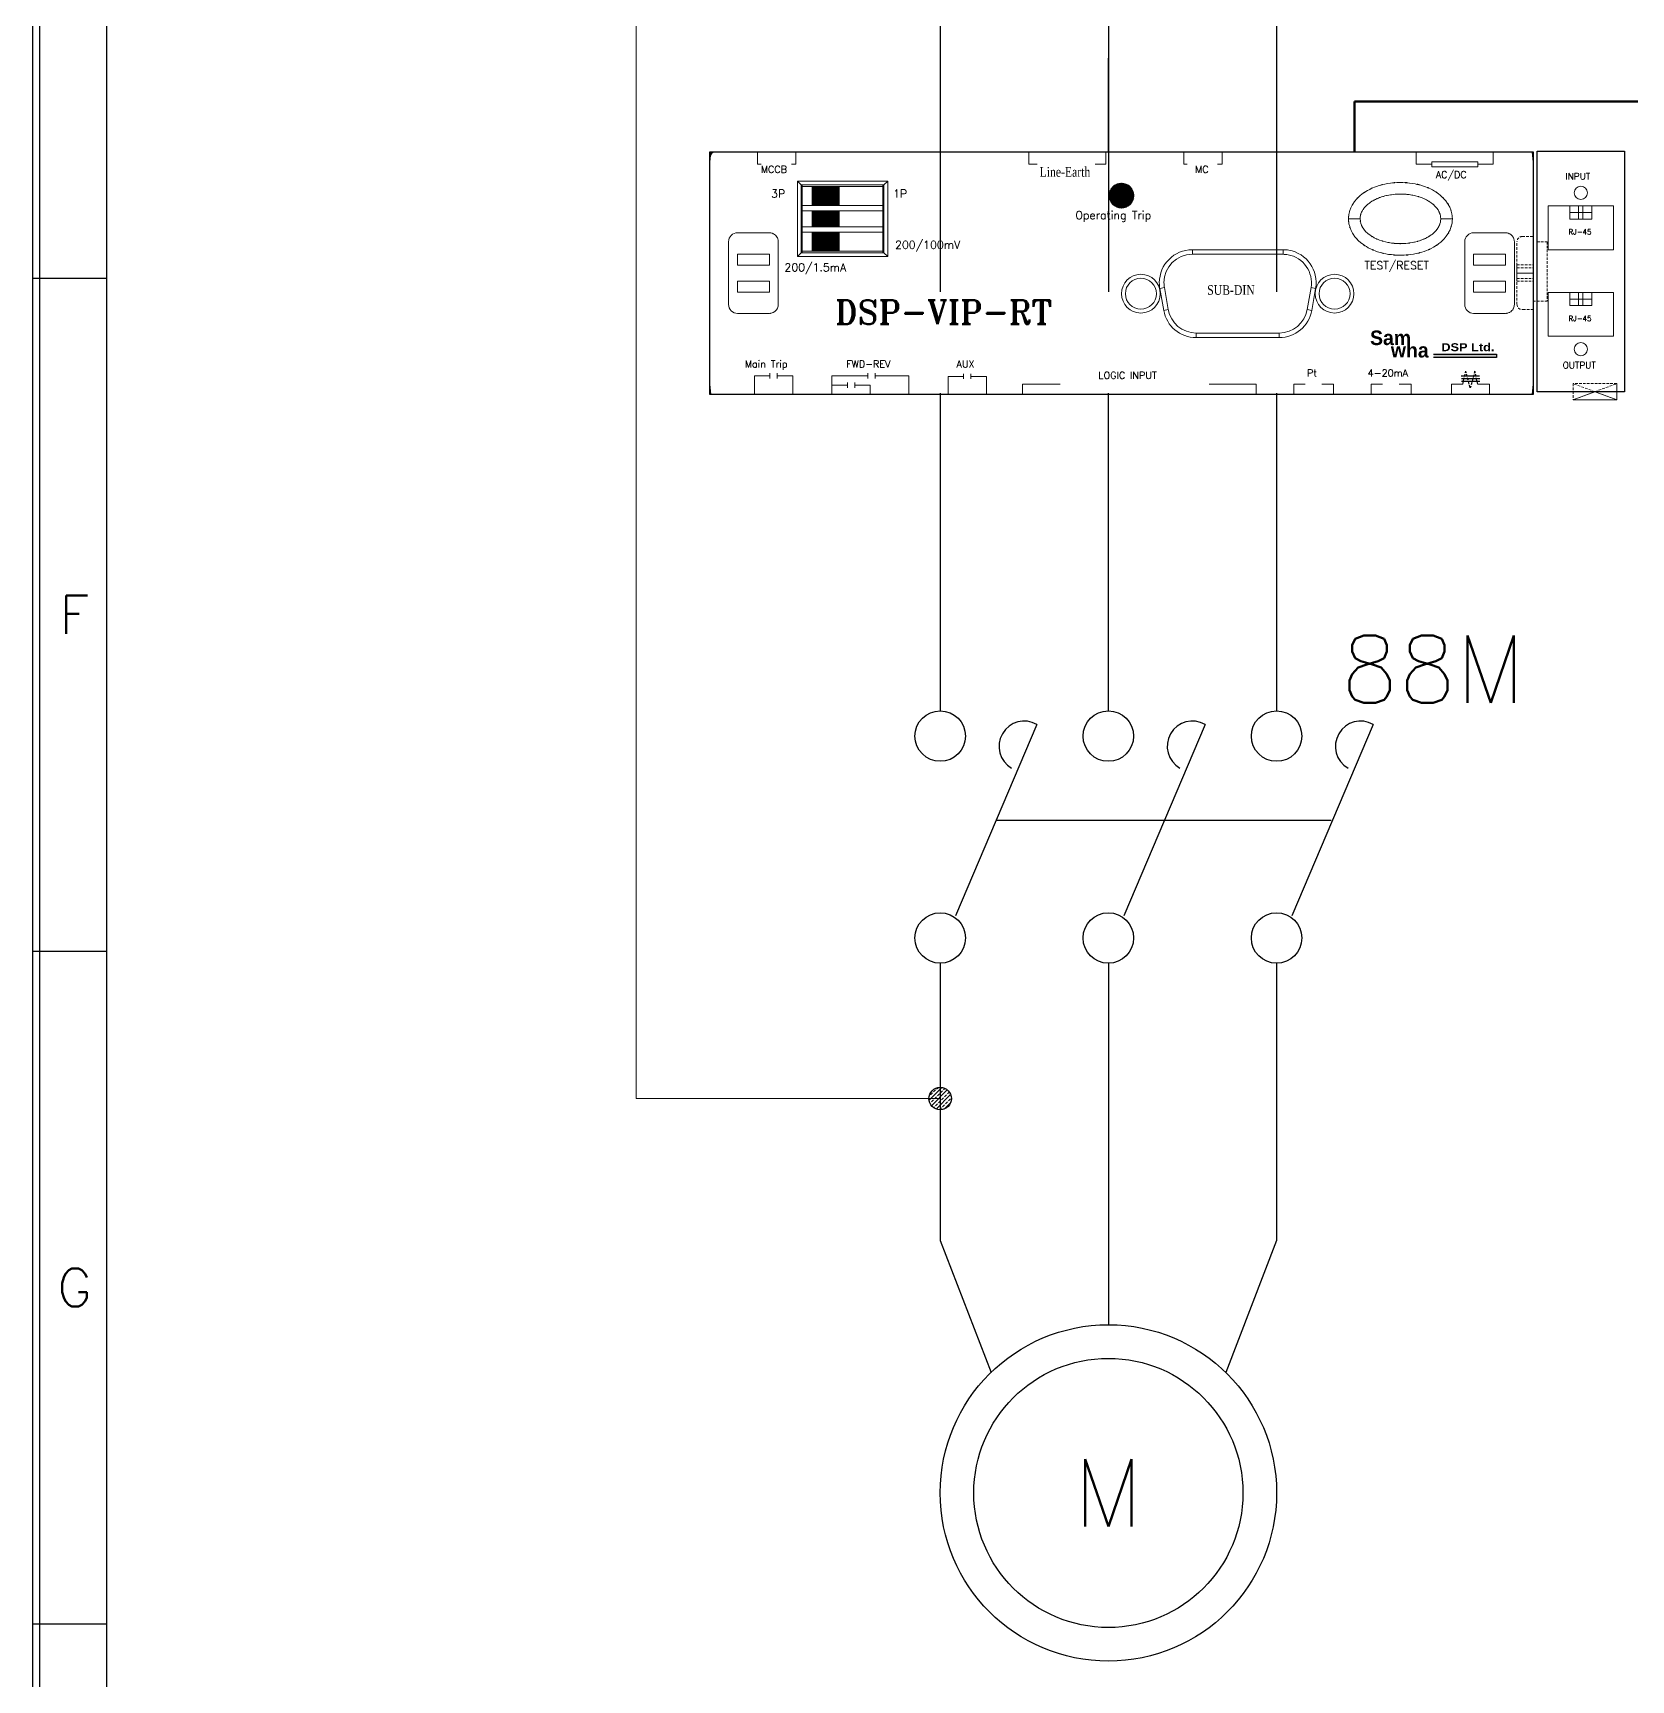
# Model space of a CAD drawing. Header units: millimetres. Extents: x 107 to 2900, y 85 to 3996.
# Drawn here: x 115.3 to 269.3, y 833.8 to 992.4 of the extents above; entities that cross this region are included whole.
import ezdxf
from ezdxf.enums import TextEntityAlignment as Align
from ezdxf.lldxf.tags import DXFTag

# ---------------------------------------------------------------- set-up
doc = ezdxf.new("R2010")
doc.units = ezdxf.units.MM
doc.linetypes.add('DASHED2', pattern=[0.375, 0.25, -0.125])
for name, color, linetype in [('1', 1, 'CENTER'), ('20', 2, 'Continuous'), ('30', 3, 'Continuous'), ('70', 7, 'Continuous')]:
    doc.layers.add(name, color=color, linetype=linetype)
doc.styles.add('SIMPLEX', font='SIMPLEX')
doc.styles.add('SS', font='batang.ttc', dxfattribs={"width": 0.8})
doc.styles.get("Standard").update_dxf_attribs({"font": 'BareunDotumPro1.ttf'})
doc.styles.add('STYLE2', font='romant.shx')
tags = doc.linetypes.add('CENTER', pattern=[2, 1.25, -0.25, 0.25, -0.25]).pattern_tags.tags
tags[10:11] = [DXFTag(74, 4), DXFTag(75, 0), DXFTag(340, '0'), DXFTag(46, 1.0), DXFTag(50, 0.0), DXFTag(44, 0.0), DXFTag(45, 0.0)]
tags[8:9] = [DXFTag(74, 4), DXFTag(75, 0), DXFTag(340, '0'), DXFTag(46, 1.0), DXFTag(50, 0.0), DXFTag(44, 0.0), DXFTag(45, 0.0)]
tags[6:7] = [DXFTag(74, 4), DXFTag(75, 0), DXFTag(340, '0'), DXFTag(46, 1.0), DXFTag(50, 0.0), DXFTag(44, 0.0), DXFTag(45, 0.0)]
tags[4:5] = [DXFTag(74, 4), DXFTag(75, 0), DXFTag(340, '0'), DXFTag(46, 1.0), DXFTag(50, 0.0), DXFTag(44, 0.0), DXFTag(45, 0.0)]

msp = doc.modelspace()

# ---------------------------------------------------------------- hatches: boundary and pattern name
msp.add_hatch(color=5).paths.add_polyline_path([(250.26, 961.157), (250.26, 961.502), (256.328, 961.502), (256.328, 961.157)])
at = {"layer": '70', "lineweight": 15}
h = msp.add_hatch(dxfattribs=at)
h.set_pattern_fill('ANSI31', color=256, scale=0.5184, style=0)
h.set_pattern_definition([(45, (-1444.08801, 7360.978496), (-0.0458205194, 0.0458205194), [])])
h.paths.add_polyline_path([(193, 977.626), (190.408, 977.626), (190.408, 975.812), (193, 975.812)])
h.paths.add_polyline_path([(193, 975.294), (190.408, 975.294), (190.408, 973.74), (193, 973.74)])
h.paths.add_polyline_path([(193, 973.222), (190.408, 973.222), (190.408, 971.408), (193, 971.408)])
at = {"layer": '70', "lineweight": 20}
h = msp.add_hatch(dxfattribs=at)
h.set_pattern_fill('ANSI31', color=3, scale=0.5184, style=0)
h.set_pattern_definition([(45, (-2516.396155, 13782.938364), (-0.04582051942, 0.04582051942), [])])
h.paths.add_polyline_path([(219.002, 976.756, 1), (221.391, 976.756, 1)])
at = {"layer": '70'}
h = msp.add_hatch(dxfattribs=at)
h.set_pattern_fill('ANSI33', color=256, scale=2.16, style=0)
h.set_pattern_definition([(45, (1943.2782, 301.2746), (-0.38183766, 0.38183766), []), (45, (1943.66, 301.2746), (-0.38183766, 0.38183766), [0.27, -0.135])])
h.paths.add_polyline_path([(202.733, 890.876, 0.4142136), (201.653, 889.796, 0.4142136), (202.733, 888.716)])
h.paths.add_polyline_path([(202.733, 890.876), (202.733, 889.796), (203.813, 889.796, 0.4142136)])
h.paths.add_polyline_path([(203.813, 889.796), (202.733, 889.796), (202.733, 888.716, 0.4142136)])

# ---------------------------------------------------------------- linework, layer by layer
at = {"color": 0, "lineweight": 30}
for p, q in [((202.733, 1002.899), (202.733, 967.492)), ((218.933, 1002.899), (218.933, 967.492)), ((235.133, 1002.899), (235.133, 967.492)), ((202.733, 989.992), (202.733, 980.936)), ((218.933, 980.936), (218.933, 989.992)), ((235.133, 989.992), (235.133, 980.936)), ((202.733, 957.745), (202.733, 927.138)), ((218.933, 927.138), (218.933, 957.745)), ((235.133, 957.745), (235.133, 927.138)), ((202.733, 902.838), (202.733, 876.123)), ((218.933, 902.838), (218.933, 868.023)), ((235.133, 902.838), (235.133, 876.123)), ((202.733, 876.123), (207.634, 863.432)), ((235.133, 876.123), (230.232, 863.432))]:
    msp.add_line(p, q, dxfattribs=at)
at = {"color": 7, "lineweight": 30}
for p, q in [((259.864, 980.936), (180.529, 980.936)), ((180.529, 980.936), (180.529, 957.649)), ((259.864, 957.649), (259.864, 980.936)), ((180.529, 957.649), (259.864, 957.649))]:
    msp.add_line(p, q, dxfattribs=at)
at = {"color": 7, "lineweight": 15}
for p, q in [((188.981, 970.878), (188.981, 978.155)), ((188.981, 978.155), (197.676, 978.155)), ((189.354, 977.782), (188.981, 978.155)), ((189.354, 971.252), (189.354, 977.782)), ((189.354, 977.782), (197.303, 977.782)), ((189.354, 977.626), (197.303, 977.626)), ((189.432, 971.252), (189.432, 977.782)), ((193, 975.812), (193, 977.626)), ((197.225, 977.782), (197.225, 971.252)), ((197.303, 977.782), (197.676, 978.155)), ((197.303, 977.782), (197.303, 971.252)), ((197.676, 978.155), (197.676, 970.878)), ((189.432, 975.812), (197.225, 975.812)), ((189.432, 975.294), (197.225, 975.294)), ((193, 973.74), (193, 975.294)), ((242.064, 974.517), (243.184, 974.517)), ((252.065, 974.517), (250.945, 974.517)), ((183.214, 973.176), (186.278, 973.176)), ((197.303, 973.74), (189.432, 973.74)), ((197.303, 973.222), (189.432, 973.222)), ((193, 971.408), (193, 973.222)), ((182.356, 966.268), (182.356, 972.317)), ((187.136, 972.317), (187.136, 966.268)), ((189.354, 971.252), (188.981, 970.878)), ((197.676, 970.878), (188.981, 970.878)), ((197.225, 971.408), (189.354, 971.408)), ((197.303, 971.252), (189.354, 971.252)), ((197.303, 971.252), (197.676, 970.878)), ((227.021, 971.549), (235.761, 971.549)), ((227.021, 971.549), (227.021, 971.102)), ((227.021, 971.102), (235.761, 971.102)), ((235.761, 971.549), (235.761, 971.102)), ((223.89, 967.818), (224.331, 967.896)), ((224.262, 965.704), (223.89, 967.818)), ((224.704, 965.782), (224.331, 967.896)), ((238.451, 967.896), (238.079, 965.782)), ((238.893, 967.818), (238.451, 967.896)), ((238.893, 967.818), (238.52, 965.704)), ((186.278, 965.41), (183.214, 965.41)), ((224.262, 965.704), (224.704, 965.782)), ((238.52, 965.704), (238.079, 965.782)), ((235.389, 963.525), (227.393, 963.525)), ((227.393, 963.077), (227.393, 963.525)), ((235.389, 963.077), (227.393, 963.077)), ((235.389, 963.077), (235.389, 963.525))]:
    msp.add_line(p, q, dxfattribs=at)
at = {"color": 7, "lineweight": 0}
for p, q in [((254.116, 973.176), (257.18, 973.176)), ((183.214, 971.102), (186.278, 971.102)), ((253.258, 966.268), (253.258, 972.317)), ((254.116, 971.102), (257.18, 971.102)), ((258.038, 972.317), (258.038, 966.268)), ((183.214, 970.065), (186.278, 970.065)), ((254.116, 970.065), (257.18, 970.065)), ((183.214, 968.51), (186.278, 968.51)), ((254.116, 968.51), (257.18, 968.51)), ((183.214, 967.473), (186.278, 967.473)), ((254.116, 967.473), (257.18, 967.473)), ((257.18, 965.41), (254.116, 965.41))]:
    msp.add_line(p, q, dxfattribs=at)
at = {"color": 5}
for p, q in [((250.26, 961.502), (256.328, 961.502)), ((256.328, 961.502), (256.328, 961.157)), ((256.328, 961.157), (250.26, 961.157))]:
    msp.add_line(p, q, dxfattribs=at)
at = {"color": 7, "linetype": 'DASHED2'}
for p, q in [((253.072, 958.597), (253.349, 959.851)), ((253.789, 958.25), (253.349, 959.851)), ((254.23, 959.851), (253.789, 958.25)), ((254.507, 958.597), (254.23, 959.851))]:
    msp.add_line(p, q, dxfattribs=at)
at = {"color": 7}
for p, q in [((253.807, 959.359), (252.926, 959.359)), ((253.814, 959.107), (252.933, 959.107)), ((253.839, 958.857), (252.958, 958.857)), ((254.687, 959.359), (253.807, 959.359)), ((254.695, 959.107), (253.814, 959.107)), ((254.72, 958.857), (253.839, 958.857))]:
    msp.add_line(p, q, dxfattribs=at)
at = {"color": 0, "linetype": 'Continuous'}
msp.add_line((208.13, 916.611), (240.394, 916.611), dxfattribs=at)
at = {"color": 1, "lineweight": 15}
msp.add_line((202.733, 889.796), (173.457, 889.796), dxfattribs=at)
at = {"color": 3, "lineweight": 15}
msp.add_circle((220.197, 976.756), 1.194, dxfattribs=at)
at = {"color": 7, "lineweight": 15}
for centre, radius in [((222.062, 967.313), 1.866), ((240.721, 967.313), 1.866), ((222.062, 967.313), 1.493), ((240.721, 967.313), 1.492)]:
    msp.add_circle(centre, radius, dxfattribs=at)
at = {"color": 0, "lineweight": 30}
for radius in [16.2, 12.96]:
    msp.add_circle((218.933, 851.823), radius, dxfattribs=at)
at = {"color": 7, "lineweight": 30}
msp.add_arc((181.047, 980.417), 0.518, 90, 180, dxfattribs=at)
at = {"color": 7, "lineweight": 15}
for points in [[(180.653, 980.936), (180.606, 980.518), (180.565, 980.101), (180.529, 979.682)], [(259.864, 979.682), (259.828, 980.101), (259.787, 980.518), (259.741, 980.936)], [(183.214, 973.176), (182.74, 973.176), (182.356, 972.791), (182.356, 972.317)], [(182.356, 966.268), (182.356, 965.794), (182.74, 965.41), (183.214, 965.41)], [(224.262, 965.704), (224.53, 964.185), (225.85, 963.077), (227.393, 963.077)], [(224.704, 965.782), (224.933, 964.476), (226.068, 963.525), (227.393, 963.525)], [(235.389, 963.525), (236.714, 963.525), (237.849, 964.476), (238.079, 965.782)], [(235.389, 963.077), (236.932, 963.077), (238.252, 964.185), (238.52, 965.704)], [(180.529, 958.903), (180.565, 958.485), (180.606, 958.067), (180.653, 957.649)], [(259.741, 957.649), (259.787, 958.067), (259.828, 958.485), (259.864, 958.903)]]:
    msp.add_open_spline(points, degree=3, dxfattribs=at)
for points, knots in [([(259.745, 980.936), (259.745, 980.933), (259.743, 980.931), (259.741, 980.931), (259.738, 980.931), (259.736, 980.933), (259.736, 980.936), (259.736, 980.938), (259.738, 980.941), (259.741, 980.941), (259.743, 980.941), (259.745, 980.938), (259.745, 980.936)], [0, 0, 0, 0, 1, 1, 1, 2, 2, 2, 3, 3, 3, 4, 4, 4, 4]), ([(242.064, 974.517), (242.101, 975.154), (242.032, 974.306), (242.099, 974.941), (242.345, 975.901), (241.973, 974.633), (242.284, 975.575), (242.795, 976.523), (242.074, 975.282), (242.645, 976.195), (243.426, 977.076), (242.35, 975.935), (243.183, 976.765), (244.227, 977.533), (242.808, 976.549), (243.893, 977.258), (245.189, 977.876), (243.442, 977.094), (244.767, 977.649), (246.311, 978.085), (244.239, 977.55), (245.802, 977.916), (247.6, 978.12), (245.198, 977.903), (247.003, 978.024), (248.833, 977.931), (246.398, 978.112), (248.221, 977.934), (249.809, 977.588), (247.704, 978.097), (249.275, 977.679), (250.623, 977.139), (248.844, 977.902), (250.164, 977.297), (251.274, 976.598), (249.821, 977.57), (250.891, 976.812), (251.748, 975.989), (250.64, 977.12), (251.445, 976.246), (252.039, 975.338), (251.288, 976.574), (251.821, 975.628), (252.151, 974.692), (251.753, 975.954), (252.02, 974.998), (252.105, 974.277), (252.017, 975.24), (252.065, 974.517)], [0, 0, 0, 0, 1, 1, 1, 2, 2, 2, 3, 3, 3, 4, 4, 4, 5, 5, 5, 6, 6, 6, 7, 7, 7, 8, 8, 8, 9, 9, 9, 10, 10, 10, 11, 11, 11, 12, 12, 12, 13, 13, 13, 14, 14, 14, 15, 15, 15, 16, 16, 16, 16]), ([(243.184, 974.517), (243.192, 974.742), (243.177, 974.443), (243.191, 974.667), (243.225, 974.907), (243.175, 974.587), (243.216, 974.826), (243.279, 975.08), (243.19, 974.743), (243.261, 974.994), (243.357, 975.254), (243.223, 974.91), (243.328, 975.166), (243.457, 975.425), (243.279, 975.083), (243.416, 975.337), (243.578, 975.591), (243.357, 975.255), (243.527, 975.505), (243.722, 975.753), (243.458, 975.425), (243.659, 975.668), (243.887, 975.909), (243.579, 975.592), (243.812, 975.827), (244.074, 976.059), (243.722, 975.754), (243.989, 975.98), (244.285, 976.201), (243.888, 975.91), (244.187, 976.125), (244.52, 976.337), (244.074, 976.059), (244.41, 976.264), (244.783, 976.465), (244.284, 976.202), (244.66, 976.396), (245.073, 976.582), (244.52, 976.339), (244.937, 976.517), (245.389, 976.686), (244.784, 976.467), (245.239, 976.627), (245.738, 976.776), (245.072, 976.584), (245.573, 976.724), (246.129, 976.85), (245.386, 976.688), (245.945, 976.805), (246.569, 976.903), (245.735, 976.78), (246.361, 976.866), (247.063, 976.926), (246.126, 976.856), (246.829, 976.901), (247.607, 976.907), (246.57, 976.911), (247.347, 976.899), (248.199, 976.833), (247.064, 976.935), (247.914, 976.848), (248.806, 976.692), (247.62, 976.917), (248.507, 976.735), (249.366, 976.489), (248.227, 976.836), (249.077, 976.562), (249.843, 976.239), (248.829, 976.688), (249.584, 976.338), (250.25, 975.946), (249.372, 976.486), (250.023, 976.068), (250.588, 975.608), (249.85, 976.24), (250.392, 975.752), (250.847, 975.211), (250.262, 975.95), (250.685, 975.383), (250.999, 974.76), (250.611, 975.605), (250.879, 974.961), (251.005, 974.299), (250.873, 975.186), (250.945, 974.517)], [0, 0, 0, 0, 1, 1, 1, 2, 2, 2, 3, 3, 3, 4, 4, 4, 5, 5, 5, 6, 6, 6, 7, 7, 7, 8, 8, 8, 9, 9, 9, 10, 10, 10, 11, 11, 11, 12, 12, 12, 13, 13, 13, 14, 14, 14, 15, 15, 15, 16, 16, 16, 17, 17, 17, 18, 18, 18, 19, 19, 19, 20, 20, 20, 21, 21, 21, 22, 22, 22, 23, 23, 23, 24, 24, 24, 25, 25, 25, 26, 26, 26, 27, 27, 27, 28, 28, 28, 28]), ([(252.065, 974.517), (252.027, 973.88), (252.097, 974.727), (252.031, 974.093), (251.783, 973.133), (252.155, 974.4), (251.844, 973.459), (251.335, 972.511), (252.056, 973.751), (251.484, 972.838), (250.703, 971.958), (251.779, 973.099), (250.945, 972.268), (249.901, 971.501), (251.321, 972.485), (250.236, 971.776), (248.94, 971.157), (250.687, 971.94), (249.362, 971.385), (247.818, 970.948), (249.889, 971.483), (248.326, 971.117), (246.528, 970.914), (248.931, 971.13), (247.125, 971.009), (245.295, 971.103), (247.73, 970.922), (245.907, 971.1), (244.319, 971.447), (246.425, 970.937), (244.855, 971.355), (243.505, 971.895), (245.285, 971.131), (243.965, 971.737), (242.855, 972.435), (244.308, 971.465), (243.238, 972.222), (242.38, 973.045), (243.489, 971.914), (242.683, 972.787), (242.09, 973.696), (242.841, 972.46), (242.308, 973.405), (241.977, 974.341), (242.376, 973.08), (242.108, 974.036), (242.023, 974.756), (242.112, 973.794), (242.064, 974.517)], [0, 0, 0, 0, 1, 1, 1, 2, 2, 2, 3, 3, 3, 4, 4, 4, 5, 5, 5, 6, 6, 6, 7, 7, 7, 8, 8, 8, 9, 9, 9, 10, 10, 10, 11, 11, 11, 12, 12, 12, 13, 13, 13, 14, 14, 14, 15, 15, 15, 16, 16, 16, 16]), ([(250.945, 974.517), (250.937, 974.293), (250.952, 974.591), (250.938, 974.368), (250.905, 974.127), (250.954, 974.447), (250.914, 974.208), (250.849, 973.954), (250.939, 974.291), (250.868, 974.04), (250.772, 973.781), (250.906, 974.124), (250.801, 973.868), (250.672, 973.61), (250.849, 973.951), (250.713, 973.697), (250.55, 973.443), (250.771, 973.778), (250.602, 973.53), (250.407, 973.282), (250.671, 973.608), (250.47, 973.366), (250.242, 973.125), (250.55, 973.442), (250.316, 973.207), (250.054, 972.975), (250.406, 973.28), (250.14, 973.055), (249.844, 972.833), (250.242, 973.124), (249.941, 972.909), (249.61, 972.697), (250.055, 972.975), (249.718, 972.77), (249.347, 972.569), (249.845, 972.832), (249.469, 972.638), (249.056, 972.452), (249.61, 972.695), (249.193, 972.516), (248.74, 972.347), (249.345, 972.567), (248.889, 972.407), (248.391, 972.258), (249.058, 972.45), (248.556, 972.31), (248, 972.183), (248.743, 972.346), (248.185, 972.23), (247.56, 972.131), (248.394, 972.254), (247.768, 972.168), (247.067, 972.108), (248.003, 972.178), (247.3, 972.133), (246.523, 972.127), (247.56, 972.123), (246.781, 972.135), (245.93, 972.201), (247.064, 972.098), (246.214, 972.186), (245.323, 972.341), (246.509, 972.117), (245.622, 972.298), (244.764, 972.545), (245.902, 972.198), (245.053, 972.472), (244.285, 972.795), (245.301, 972.346), (244.545, 972.696), (243.879, 973.087), (244.756, 972.548), (244.106, 972.965), (243.542, 973.426), (244.28, 972.794), (243.737, 973.282), (243.281, 973.822), (243.867, 973.084), (243.445, 973.651), (243.13, 974.273), (243.518, 973.429), (243.25, 974.073), (243.123, 974.735), (243.256, 973.847), (243.184, 974.517)], [0, 0, 0, 0, 1, 1, 1, 2, 2, 2, 3, 3, 3, 4, 4, 4, 5, 5, 5, 6, 6, 6, 7, 7, 7, 8, 8, 8, 9, 9, 9, 10, 10, 10, 11, 11, 11, 12, 12, 12, 13, 13, 13, 14, 14, 14, 15, 15, 15, 16, 16, 16, 17, 17, 17, 18, 18, 18, 19, 19, 19, 20, 20, 20, 21, 21, 21, 22, 22, 22, 23, 23, 23, 24, 24, 24, 25, 25, 25, 26, 26, 26, 27, 27, 27, 28, 28, 28, 28]), ([(187.136, 972.317), (187.09, 972.718), (187.174, 972.187), (187.094, 972.583), (186.927, 972.95), (187.17, 972.471), (186.972, 972.822), (186.7, 973.119), (187.079, 972.739), (186.782, 973.012), (186.431, 973.21), (186.91, 972.966), (186.543, 973.134), (186.147, 973.213), (186.678, 973.13), (186.278, 973.176)], [0, 0, 0, 0, 1, 1, 1, 2, 2, 2, 3, 3, 3, 4, 4, 4, 5, 5, 5, 5]), ([(227.021, 971.549), (225.265, 971.549), (223.841, 970.126), (223.841, 968.37), (223.841, 968.185), (223.857, 968), (223.89, 967.818)], [0, 0, 0, 0, 1, 1, 1, 2, 2, 2, 2]), ([(227.021, 971.102), (225.512, 971.102), (224.289, 969.879), (224.289, 968.37), (224.289, 968.211), (224.303, 968.052), (224.331, 967.896)], [0, 0, 0, 0, 1, 1, 1, 2, 2, 2, 2]), ([(238.893, 967.818), (239.197, 969.547), (238.043, 971.196), (236.313, 971.501), (236.131, 971.533), (235.946, 971.549), (235.761, 971.549)], [0, 0, 0, 0, 1, 1, 1, 2, 2, 2, 2]), ([(238.451, 967.896), (238.714, 969.381), (237.721, 970.798), (236.236, 971.06), (236.079, 971.088), (235.921, 971.102), (235.761, 971.102)], [0, 0, 0, 0, 1, 1, 1, 2, 2, 2, 2]), ([(186.278, 965.41), (186.678, 965.456), (186.147, 965.372), (186.543, 965.452), (186.91, 965.619), (186.431, 965.376), (186.782, 965.574), (187.079, 965.846), (186.7, 965.467), (186.972, 965.763), (187.17, 966.115), (186.927, 965.636), (187.094, 966.003), (187.174, 966.398), (187.09, 965.868), (187.136, 966.268)], [0, 0, 0, 0, 1, 1, 1, 2, 2, 2, 3, 3, 3, 4, 4, 4, 5, 5, 5, 5]), ([(180.534, 959.777), (180.534, 959.774), (180.532, 959.773), (180.529, 959.773), (180.526, 959.773), (180.524, 959.774), (180.524, 959.777), (180.524, 959.779), (180.526, 959.782), (180.529, 959.782), (180.532, 959.782), (180.534, 959.779), (180.534, 959.777)], [0, 0, 0, 0, 1, 1, 1, 2, 2, 2, 3, 3, 3, 4, 4, 4, 4]), ([(259.869, 959.777), (259.869, 959.774), (259.867, 959.773), (259.864, 959.773), (259.862, 959.773), (259.859, 959.774), (259.859, 959.777), (259.859, 959.779), (259.862, 959.782), (259.864, 959.782), (259.867, 959.782), (259.869, 959.779), (259.869, 959.777)], [0, 0, 0, 0, 1, 1, 1, 2, 2, 2, 3, 3, 3, 4, 4, 4, 4]), ([(259.745, 957.649), (259.745, 957.647), (259.743, 957.645), (259.741, 957.645), (259.738, 957.645), (259.736, 957.647), (259.736, 957.649), (259.736, 957.652), (259.738, 957.654), (259.741, 957.654), (259.743, 957.654), (259.745, 957.652), (259.745, 957.649)], [0, 0, 0, 0, 1, 1, 1, 2, 2, 2, 3, 3, 3, 4, 4, 4, 4])]:
    msp.add_open_spline(points, degree=3, knots=knots, dxfattribs=at)
at = {"color": 7, "lineweight": 0}
for points in [[(254.116, 973.176), (253.642, 973.176), (253.258, 972.791), (253.258, 972.317)], [(253.258, 966.268), (253.258, 965.794), (253.642, 965.41), (254.116, 965.41)]]:
    msp.add_open_spline(points, degree=3, dxfattribs=at)
for points in [[(258.038, 972.317), (257.992, 972.718), (258.076, 972.187), (257.996, 972.583), (257.829, 972.95), (258.072, 972.471), (257.874, 972.822), (257.601, 973.119), (257.981, 972.739), (257.684, 973.012), (257.333, 973.21), (257.812, 972.966), (257.445, 973.134), (257.049, 973.213), (257.58, 973.13), (257.18, 973.176)], [(257.18, 965.41), (257.58, 965.456), (257.049, 965.372), (257.445, 965.452), (257.812, 965.619), (257.333, 965.376), (257.684, 965.574), (257.981, 965.846), (257.601, 965.467), (257.874, 965.763), (258.072, 966.115), (257.829, 965.636), (257.996, 966.003), (258.076, 966.398), (257.992, 965.868), (258.038, 966.268)]]:
    msp.add_open_spline(points, degree=3, knots=[0, 0, 0, 0, 1, 1, 1, 2, 2, 2, 3, 3, 3, 4, 4, 4, 5, 5, 5, 5], dxfattribs=at)
at = {"layer": '1', "color": 0}
for p, q in [((212.048, 925.828), (204.211, 907.394)), ((228.248, 925.828), (220.411, 907.394)), ((244.448, 925.828), (236.611, 907.394))]:
    msp.add_line(p, q, dxfattribs=at)
for centre in [(202.733, 924.708), (218.933, 924.708), (235.133, 924.708), (202.733, 905.268), (218.933, 905.268), (235.133, 905.268)]:
    msp.add_circle(centre, 2.43, dxfattribs=at)
for centre in [(210.833, 923.723), (227.033, 923.723), (243.233, 923.723)]:
    msp.add_arc(centre, 2.43, 60, 240, dxfattribs=at)
at = {"layer": '20', "color": 7}
msp.add_line((122.478, 770.083), (122.478, 1285.675), dxfattribs=at)
at = {"layer": '30', "color": 7}
for p, q in [((115.35, 968.803), (122.478, 968.803)), ((115.35, 904.003), (122.478, 904.003)), ((115.35, 839.203), (122.478, 839.203))]:
    msp.add_line(p, q, dxfattribs=at)
at = {"layer": '70', "color": 1, "lineweight": 15}
msp.add_line((173.457, 889.796), (173.454, 1143.054), dxfattribs=at)
at = {"layer": '70', "color": 1, "linetype": 'ByBlock', "lineweight": 50}
for q in [(304.905, 985.81), (242.634, 980.936)]:
    msp.add_line((242.634, 985.81), q, dxfattribs=at)
at = {"layer": '70', "lineweight": 15}
for p, q in [((185.151, 979.778), (185.151, 980.936)), ((188.835, 979.778), (188.835, 980.936)), ((211.27, 979.778), (211.27, 980.936)), ((218.686, 979.778), (218.686, 980.936)), ((226.199, 979.778), (226.199, 980.936)), ((229.884, 979.778), (229.884, 980.936)), ((248.59, 979.778), (248.59, 980.936)), ((256.007, 979.778), (256.007, 980.936)), ((185.481, 979.778), (185.151, 979.778)), ((188.406, 979.778), (188.835, 979.778)), ((212.063, 979.778), (211.27, 979.778)), ((217.66, 979.778), (218.686, 979.778)), ((226.529, 979.778), (226.199, 979.778)), ((229.455, 979.778), (229.884, 979.778)), ((250.083, 979.778), (248.59, 979.778)), ((250.083, 980.023), (254.514, 980.023)), ((250.083, 979.517), (250.083, 980.023)), ((254.514, 979.517), (250.083, 979.517)), ((254.514, 979.517), (254.514, 980.023)), ((254.514, 979.778), (256.007, 979.778)), ((260.225, 972.307), (260.225, 966.579)), ((260.225, 968.811), (260.225, 970.075)), ((186.333, 959.665), (186.333, 959.159)), ((187.032, 959.665), (187.032, 959.159)), ((195.758, 959.665), (195.758, 959.159)), ((196.457, 959.665), (196.457, 959.159)), ((184.84, 959.404), (184.84, 957.649)), ((186.333, 959.404), (184.84, 959.404)), ((187.032, 959.404), (188.525, 959.404)), ((188.525, 959.404), (188.525, 957.649)), ((195.758, 959.404), (192.306, 959.404)), ((192.306, 959.404), (192.306, 957.649)), ((193.799, 958.501), (192.306, 958.501)), ((193.799, 958.762), (193.799, 958.256)), ((194.498, 958.762), (194.498, 958.256)), ((194.498, 958.501), (195.991, 958.501)), ((195.991, 958.501), (195.991, 957.649)), ((196.457, 959.404), (199.722, 959.404)), ((199.722, 959.404), (199.722, 957.649)), ((203.501, 959.343), (203.501, 957.649)), ((204.994, 959.343), (203.501, 959.343)), ((204.994, 959.604), (204.994, 959.098)), ((205.693, 959.604), (205.693, 959.098)), ((205.693, 959.343), (207.186, 959.343)), ((207.187, 959.343), (207.187, 957.649)), ((210.662, 958.597), (210.662, 957.649)), ((214.29, 958.597), (210.662, 958.597)), ((233.167, 958.597), (228.636, 958.597)), ((233.167, 958.597), (233.167, 957.649)), ((237.884, 958.597), (236.783, 958.597)), ((236.783, 958.597), (236.783, 957.649)), ((239.479, 958.597), (240.629, 958.597)), ((240.629, 958.597), (240.629, 957.649)), ((245.348, 958.597), (244.246, 958.597)), ((244.246, 958.597), (244.246, 957.649)), ((246.943, 958.597), (248.092, 958.597)), ((248.092, 958.597), (248.092, 957.649)), ((253.072, 958.597), (251.971, 958.597)), ((251.971, 958.597), (251.971, 957.649)), ((254.507, 958.597), (255.656, 958.597)), ((255.656, 958.597), (255.656, 957.649))]:
    msp.add_line(p, q, dxfattribs=at)
at = {"layer": '70', "lineweight": 30}
for p, q in [((260.225, 957.86), (260.225, 981.026)), ((260.225, 981.026), (268.649, 981.026)), ((268.649, 981.026), (268.649, 957.86)), ((268.649, 957.86), (260.225, 957.86))]:
    msp.add_line(p, q, dxfattribs=at)
at = {"layer": '70', "lineweight": 13}
for p, q in [((190.408, 977.626), (190.408, 975.812)), ((190.408, 975.294), (190.408, 973.74)), ((190.408, 973.222), (190.408, 971.408)), ((183.214, 971.102), (183.214, 970.065)), ((186.278, 971.102), (186.278, 970.065)), ((254.116, 971.102), (254.116, 970.065)), ((257.18, 971.102), (257.18, 970.065)), ((183.214, 968.51), (183.214, 967.473)), ((186.278, 968.51), (186.278, 967.473)), ((254.116, 968.51), (254.116, 967.473)), ((257.18, 968.51), (257.18, 967.473)), ((267.904, 957.096), (267.904, 958.652)), ((265.76, 957.86), (263.692, 957.096)), ((263.692, 957.096), (267.904, 957.096)), ((263.692, 957.096), (267.904, 957.096)), ((267.904, 957.096), (265.835, 957.86))]:
    msp.add_line(p, q, dxfattribs=at)
at = {"layer": '70', "color": 4, "lineweight": 15}
for p, q in [((261.278, 975.761), (267.596, 975.761)), ((261.278, 971.549), (261.278, 975.761)), ((263.384, 974.497), (263.384, 975.761)), ((264.226, 974.497), (264.226, 975.761)), ((264.647, 975.761), (264.647, 974.497)), ((265.49, 975.761), (265.49, 974.497)), ((267.596, 975.761), (267.596, 971.549)), ((263.384, 975.129), (265.49, 975.129)), ((263.384, 974.497), (265.49, 974.497)), ((267.596, 971.549), (261.278, 971.549)), ((261.278, 967.422), (267.596, 967.422)), ((261.278, 963.21), (261.278, 967.422)), ((263.384, 966.159), (263.384, 967.422)), ((263.384, 966.791), (265.49, 966.791)), ((263.384, 966.159), (265.49, 966.159)), ((264.226, 966.159), (264.226, 967.422)), ((264.647, 967.422), (264.647, 966.159)), ((265.49, 967.422), (265.49, 966.159)), ((267.596, 967.422), (267.596, 963.21)), ((267.596, 963.21), (261.278, 963.21))]:
    msp.add_line(p, q, dxfattribs=at)
at = {"layer": '70', "linetype": 'DASHED2', "lineweight": 15}
for p, q in [((258.808, 972.823), (259.864, 972.823)), ((259.864, 965.41), (259.864, 973.186)), ((258.29, 966.291), (258.29, 972.304)), ((260.225, 972.307), (261.206, 972.307)), ((261.206, 972.307), (261.206, 966.579)), ((258.29, 970.075), (259.864, 970.075)), ((258.29, 970.075), (258.29, 968.52)), ((258.29, 969.816), (259.864, 969.816)), ((259.864, 969.298), (258.29, 969.298)), ((258.29, 969.298), (259.864, 969.298)), ((259.864, 970.075), (259.864, 968.52)), ((258.29, 968.779), (259.864, 968.779)), ((258.29, 968.52), (259.864, 968.52)), ((261.206, 966.579), (259.804, 966.579)), ((259.864, 965.773), (258.808, 965.773))]:
    msp.add_line(p, q, dxfattribs=at)
at = {"layer": '70', "color": 0, "linetype": 'DASHED2', "lineweight": 13}
for p, q in [((267.904, 958.652), (263.692, 958.652)), ((263.692, 957.096), (267.904, 958.652)), ((267.904, 957.096), (263.692, 958.652)), ((263.692, 958.652), (263.692, 957.096))]:
    msp.add_line(p, q, dxfattribs=at)
at = {"layer": '70', "color": 7}
for points in [[(936.15, 709.603), (115.35, 709.603), (115.35, 1292.803), (936.15, 1292.803)], [(935.502, 710.251), (115.998, 710.251), (115.998, 1292.155), (935.502, 1292.155)]]:
    msp.add_lwpolyline(points, close=True, dxfattribs=at)
at = {"layer": '70', "lineweight": 15}
for centre in [(264.437, 977.025), (264.437, 961.968)]:
    msp.add_circle(centre, 0.632, dxfattribs=at)
at = {"layer": '70'}
msp.add_circle((202.733, 889.796), 1.08, dxfattribs=at)
at = {"layer": '70', "linetype": 'DASHED2', "lineweight": 15}
for centre, start, end in [((258.808, 972.304), 90, 180), ((258.808, 966.291), 180, 270)]:
    msp.add_arc(centre, 0.518, start, end, dxfattribs=at)

# ---------------------------------------------------------------- texts
at = {"color": 0, "style": 'STYLE2'}
for s, height, p in [('MCCB', 0.6756, (185.459, 978.944)), ('MC', 0.6756, (227.284, 978.944)), ('AC/DC', 0.6756, (250.464, 978.439)), ('INPUT', 0.6261, (262.958, 978.305)), ('3P', 0.7706, (186.452, 976.56)), ('1P', 0.7706, (198.194, 976.56)), ('Operating Trip', 0.77064, (215.758, 974.489)), ('200/100mV', 0.7706, (198.392, 971.631)), ('RJ-45', 0.5009, (263.254, 973.008)), ('200/1.5mA', 0.7706, (187.735, 969.462)), ('TEST/RESET', 0.7706, (243.592, 969.657)), ('DSP-VIP-RT', 2.3231, (192.604, 964.371)), ('RJ-45', 0.5009, (263.254, 964.67)), ('Main Trip', 0.6756, (183.921, 960.203)), ('FWD-REV', 0.6756, (193.686, 960.203)), ('AUX', 0.6756, (204.306, 960.192)), ('LOGIC INPUT', 0.67558, (217.978, 959.114)), ('Pt', 0.6756, (238.065, 959.334)), ('4-20mA', 0.6756, (243.914, 959.334)), ('OUTPUT', 0.6261, (262.692, 960.108))]:
    msp.add_text(s, height=height, dxfattribs=at).set_placement(p)
at = {"color": 0, "style": 'SS', "width": 0.8}
for s, p in [('Line-Earth', (212.307, 978.576)), ('SUB-DIN', (228.454, 967.202))]:
    msp.add_text(s, height=0.9331, dxfattribs=at).set_placement(p)
at = {"color": 0, "linetype": 'Continuous', "style": 'SIMPLEX'}
msp.add_text('88M', height=6.48, dxfattribs=at).set_placement((241.315, 927.906))
msp.add_text('M', height=6.48, dxfattribs=at).set_placement((218.933, 851.823), align=Align.MIDDLE)
at = {"color": 20, "insert": (244.137, 963.764), "char_height": 1.39968, "width": 5.02982, "attachment_point": 1}
msp.add_mtext('{\\fPump Demi Bold LET|b0|i0|c0|p2;Sam}', dxfattribs=at)
at = {"color": 5, "insert": (246.141, 962.566), "char_height": 1.39968, "width": 5.02982, "attachment_point": 1}
msp.add_mtext('{\\fPump Demi Bold LET|b0|i0|c0|p2;wha}', dxfattribs=at)
at = {"color": 0, "insert": (251.004, 962.542), "char_height": 0.76772, "width": 13.65968, "attachment_point": 1}
msp.add_mtext('{\\fArial Black|b0|i0|c0|p34;DSP Ltd.}', dxfattribs=at)
at = {"layer": '30', "color": 7, "style": 'SIMPLEX'}
for s, p in [('F', (119.346, 936.403)), ('G', (119.346, 871.603))]:
    msp.add_text(s, height=3.672, dxfattribs=at).set_placement(p, align=Align.MIDDLE)

doc.saveas('drawing.dxf')
